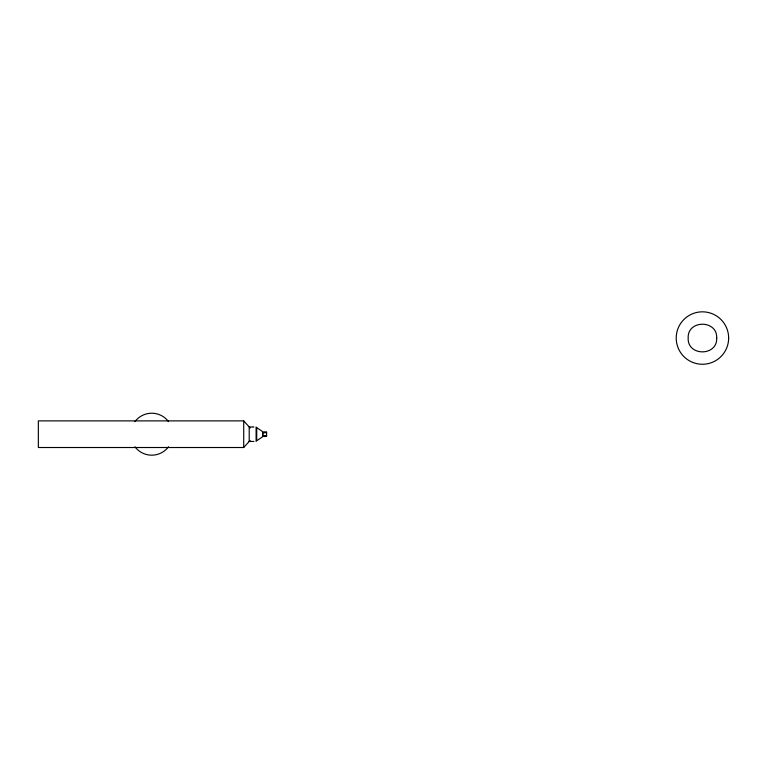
<?xml version="1.0" encoding="UTF-8"?>
<svg xmlns="http://www.w3.org/2000/svg" width="767" height="767" viewBox="0 0 767 767"><rect width="100%" height="100%" fill="white"/><g stroke="black" fill="none" stroke-linecap="round" stroke-linejoin="round"><path stroke-width="1.15" d="M250.138 427.986L243.714 420.882L38.35 420.882L38.35 447.516L243.714 447.516L250.138 440.411M253.896 426.998L253.235 426.998M253.215 441.408L253.915 441.408M263.56 436.528L265.574 436.481M252.707 426.951L249.208 426.951L249.208 441.428M263.56 431.869L266.59 431.869L266.59 436.5M266.59 432.751L262.985 432.751L262.985 435.618L266.59 435.646M249.208 441.447L252.707 441.447M256.724 427.65L262.582 431.581L262.582 436.816L256.724 440.747L256.724 427.67M256.101 426.97L256.101 441.428M243.714 420.882L243.714 447.516M168.529 446.768A20.977 20.977 0 0 1 134.934 446.768M134.934 421.629A20.977 20.977 0 0 1 168.529 421.629M728.65 338.046L728.621 339.225A26.222 26.222 0 0 1 689.274 360.73A26.222 26.222 0 0 1 688.392 315.899A26.222 26.222 0 0 1 728.554 335.841L728.65 338.046M716.694 338.046C717.548 356.444 687.309 356.473 688.162 338.046C687.309 319.628 717.548 319.638 716.694 338.046"/></g></svg>
